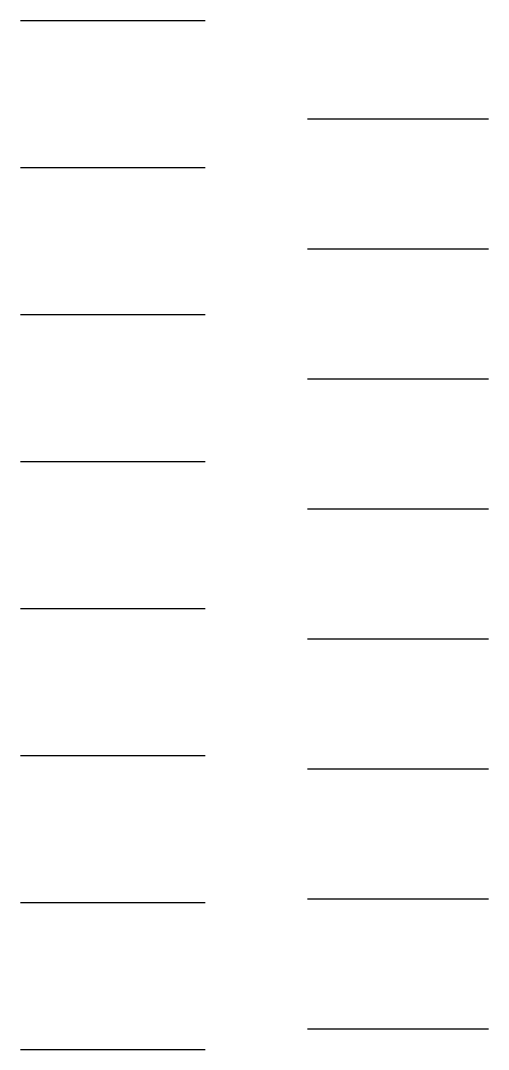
# Model space of a CAD drawing. Extents: x -429 to -60, y 583 to 781.
# Drawn here: x -142.3 to -59.6, y 584.2 to 766.2 of the extents above; entities that cross this region are included whole.
import ezdxf

# ---------------------------------------------------------------- set-up
doc = ezdxf.new("R2010")
doc.units = 0

msp = doc.modelspace()

# ---------------------------------------------------------------- linework, layer by layer
at = {"layer": 'Layer 1'}
for p, q in [((-142.314, 766.209), (-109.687, 766.209)), ((-91.6, 748.844), (-59.6, 748.844)), ((-142.314, 740.209), (-109.687, 740.209)), ((-91.6, 725.844), (-59.6, 725.844)), ((-142.314, 714.209), (-109.687, 714.209)), ((-91.6, 702.844), (-59.6, 702.844)), ((-142.314, 688.209), (-109.687, 688.209)), ((-91.6, 679.844), (-59.6, 679.844)), ((-142.314, 662.209), (-109.687, 662.209)), ((-91.6, 656.844), (-59.6, 656.844)), ((-142.314, 636.209), (-109.687, 636.209)), ((-91.6, 633.844), (-59.6, 633.844)), ((-142.314, 610.209), (-109.687, 610.209)), ((-91.6, 610.844), (-59.6, 610.844)), ((-91.6, 587.844), (-59.6, 587.844)), ((-142.314, 584.209), (-109.687, 584.209))]:
    msp.add_line(p, q, dxfattribs=at)

doc.saveas('drawing.dxf')
